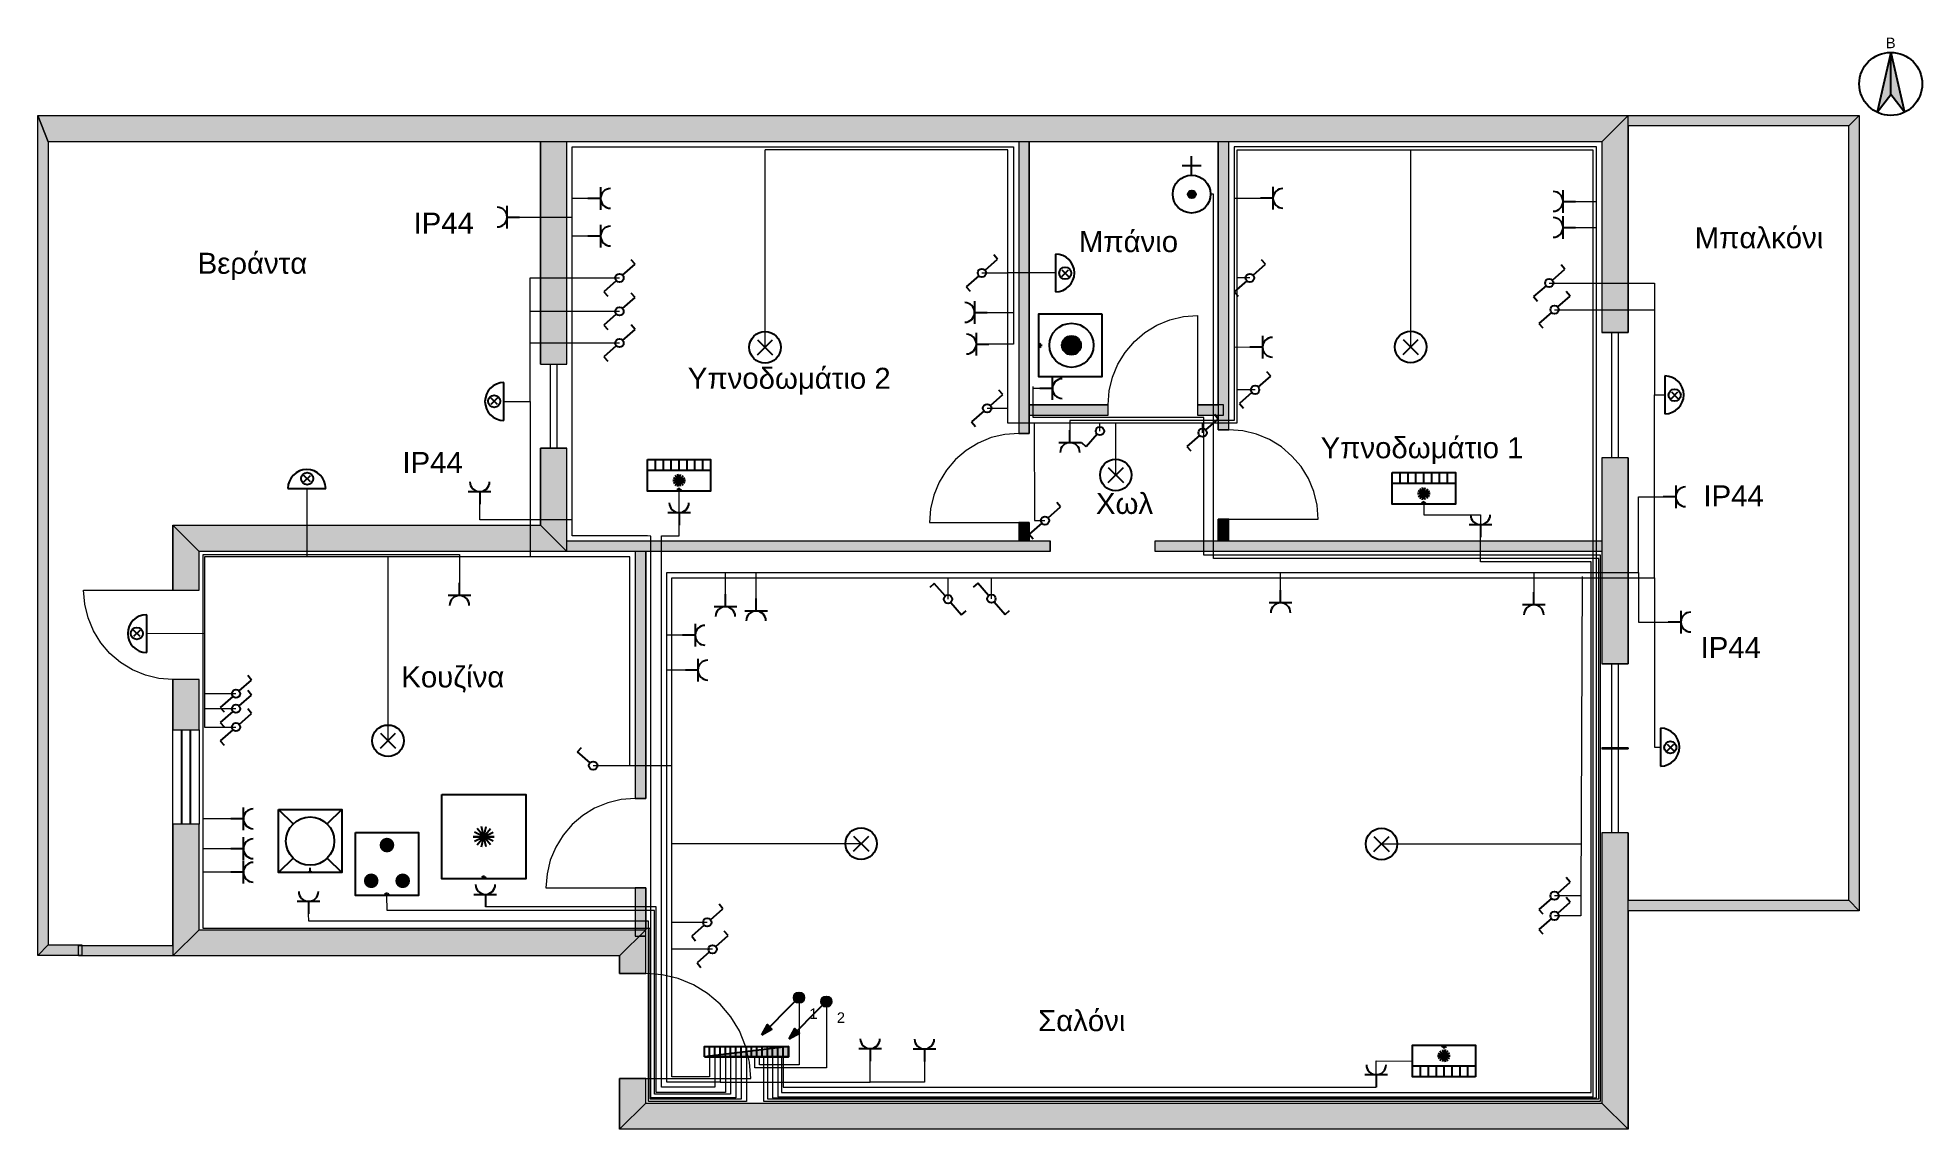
# Model space of a CAD drawing. Extents: x 6.2 to 24.1, y 4.3 to 14.7.
import ezdxf
from ezdxf.enums import TextEntityAlignment as Align

# ---------------------------------------------------------------- set-up
doc = ezdxf.new("R2010")
doc.units = 0
for name, color, linetype in [('__TS__CableLine', 7, 'Continuous'), ('__TS__Door', 7, 'Continuous'), ('__TS__eSymbol', 7, 'Continuous'), ('__TS__Room', 7, 'Continuous'), ('__TS__Text', 7, 'Continuous'), ('__TS__Wall', 7, 'Continuous'), ('__TS__Window', 7, 'Continuous')]:
    doc.layers.add(name, color=color, linetype=linetype)
doc.styles.get("Standard").update_dxf_attribs({"font": 'arial.ttf', "height": 1})

msp = doc.modelspace()

# ---------------------------------------------------------------- hatches: boundary and pattern name
at = {"true_color": 0xa9a9a9, "transparency": 33554687}
msp.add_hatch(color=253, dxfattribs=at).paths.add_polyline_path([(23.826, 14.536), (23.696, 13.966), (23.826, 14.136)])
at = {"transparency": 33554687}
msp.add_hatch(color=7, dxfattribs=at).paths.add_polyline_path([(23.826, 14.536), (23.957, 13.966), (23.826, 14.136)])
at = {"layer": '__TS__eSymbol', "true_color": 0x7f00ff, "transparency": 33554687}
h = msp.add_hatch(color=190, dxfattribs=at)
edge = h.paths.add_edge_path()
edge.add_arc((17.174, 13.185), 0.0376, 360, 540)
edge.add_arc((17.174, 13.185), 0.0376, 180, 360)
at = {"layer": '__TS__eSymbol', "linetype": 'Continuous', "true_color": 0xf8e38c, "transparency": 33554687}
h = msp.add_hatch(color=41, dxfattribs=at)
edge = h.paths.add_edge_path()
edge.add_arc((16.028, 11.748), 0.09, 270, 450)
edge.add_arc((16.028, 11.748), 0.09, 90, 270)
h = msp.add_hatch(color=41, dxfattribs=at)
edge = h.paths.add_edge_path()
edge.add_arc((9.513, 6.991), 0.07, 360, 540)
edge.add_arc((9.513, 6.991), 0.07, 180, 360)
h = msp.add_hatch(color=41, dxfattribs=at)
edge = h.paths.add_edge_path()
edge.add_arc((9.363, 6.651), 0.07, 360, 540)
edge.add_arc((9.363, 6.651), 0.07, 180, 360)
h = msp.add_hatch(color=41, dxfattribs=at)
edge = h.paths.add_edge_path()
edge.add_arc((9.663, 6.651), 0.07, 360, 540)
edge.add_arc((9.663, 6.651), 0.07, 180, 360)
at = {"layer": '__TS__eSymbol', "linetype": 'Continuous', "transparency": 33554687}
h = msp.add_hatch(color=7, dxfattribs=at)
edge = h.paths.add_edge_path()
edge.add_arc((13.435, 5.539), 0.0397, 0, 180)
edge.add_arc((13.435, 5.539), 0.0397, 180, 360)
h = msp.add_hatch(color=7, dxfattribs=at)
edge = h.paths.add_edge_path()
edge.add_arc((13.695, 5.501), 0.0397, 0, 180)
edge.add_arc((13.695, 5.501), 0.0397, 180, 360)
for points in [[(13.081, 5.186), (13.177, 5.238), (13.134, 5.282)], [(13.341, 5.148), (13.438, 5.2), (13.395, 5.245)]]:
    msp.add_hatch(color=7, dxfattribs=at).paths.add_polyline_path(points)
at = {"layer": '__TS__eSymbol', "transparency": 33554687}
msp.add_hatch(color=7, dxfattribs=at).paths.add_polyline_path([(12.534, 4.975), (13.334, 4.975), (13.334, 5.075)])
at = {"layer": '__TS__Wall', "lineweight": 0, "true_color": 0xd3d3d3, "transparency": 33554687}
for points in [[(21.326, 13.936), (21.076, 13.686), (6.289, 13.686), (6.189, 13.936)], [(6.189, 13.936), (6.289, 13.686), (6.289, 6.041), (6.189, 5.941)], [(21.326, 13.936), (21.076, 13.686), (21.076, 11.87), (21.326, 11.87)], [(23.526, 13.936), (23.426, 13.836), (21.326, 13.836), (21.326, 13.936)], [(23.526, 6.366), (23.426, 6.466), (23.426, 13.836), (23.526, 13.936)], [(10.976, 11.569), (11.226, 11.569), (11.226, 13.686), (10.976, 13.686)], [(15.626, 13.686), (15.526, 13.686), (15.526, 10.91), (15.626, 10.91)], [(17.426, 10.943), (17.526, 10.943), (17.526, 13.686), (17.426, 13.686)], [(15.626, 11.182), (15.626, 11.082), (16.378, 11.082), (16.378, 11.182)], [(17.228, 11.182), (17.228, 11.082), (17.476, 11.082), (17.476, 11.182)], [(10.976, 10.036), (11.226, 9.786), (11.226, 10.769), (10.976, 10.769)], [(21.326, 10.677), (21.076, 10.677), (21.076, 8.717), (21.326, 8.717)], [(15.626, 10.06), (15.526, 10.06), (15.526, 9.886), (15.626, 9.886)], [(17.426, 9.886), (17.526, 9.886), (17.526, 10.093), (17.426, 10.093)], [(10.976, 10.036), (11.226, 9.786), (7.726, 9.786), (7.476, 10.036)], [(7.476, 9.416), (7.726, 9.416), (7.726, 9.786), (7.476, 10.036)], [(11.226, 9.786), (11.226, 9.886), (15.826, 9.886), (15.826, 9.786)], [(16.826, 9.786), (16.826, 9.886), (21.076, 9.886), (21.076, 9.786)], [(11.976, 9.786), (11.876, 9.786), (11.876, 7.435), (11.976, 7.435)], [(7.476, 8.089), (7.726, 8.089), (7.726, 8.566), (7.476, 8.566)], [(21.326, 7.917), (21.076, 7.917), (21.076, 7.907), (21.326, 7.907)], [(7.476, 5.936), (7.726, 6.186), (7.726, 7.189), (7.476, 7.189)], [(21.326, 7.107), (21.076, 7.107), (21.076, 4.536), (21.326, 4.286)], [(11.976, 6.585), (11.876, 6.585), (11.876, 6.124), (11.976, 6.124)], [(21.326, 6.366), (21.326, 6.466), (23.426, 6.466), (23.526, 6.366)], [(7.476, 5.936), (7.726, 6.186), (11.976, 6.186), (11.726, 5.936)], [(11.726, 5.769), (11.976, 5.769), (11.976, 6.186), (11.726, 5.936)], [(6.189, 5.941), (6.289, 6.041), (6.609, 6.041), (6.609, 5.941)], [(7.476, 6.036), (7.476, 5.936), (6.576, 5.936), (6.576, 6.036)], [(11.726, 4.286), (11.976, 4.536), (11.976, 4.769), (11.726, 4.769)], [(11.726, 4.286), (11.976, 4.536), (21.076, 4.536), (21.326, 4.286)]]:
    msp.add_hatch(color=254, dxfattribs=at).paths.add_polyline_path(points)

# ---------------------------------------------------------------- linework, layer by layer
at = {"color": 253, "true_color": 0xa9a9a9, "transparency": 33554687}
msp.add_lwpolyline([(23.826, 14.536), (23.696, 13.966), (23.826, 14.136)], close=True, dxfattribs=at)
at = {"color": 7, "transparency": 33554687}
msp.add_lwpolyline([(23.826, 14.536), (23.957, 13.966), (23.826, 14.136)], close=True, dxfattribs=at)
msp.add_circle((23.826, 14.236), 0.3, dxfattribs=at)
at = {"layer": '__TS__CableLine', "color": 100, "linetype": 'Continuous', "lineweight": 0, "true_color": 0x00ff48, "transparency": 33554687}
for points in [[(12.834, 4.975), (12.834, 4.586), (12.026, 4.586), (12.026, 9.736), (12.026, 9.932), (11.994, 9.936), (11.276, 9.936), (11.276, 13.636), (15.476, 13.636), (15.476, 11.759), (15.242, 11.759)], [(11.426, 13.146), (11.276, 13.146)], [(10.776, 12.968), (11.276, 12.968)], [(11.426, 12.787), (11.276, 12.787)], [(15.226, 12.061), (15.476, 12.061)], [(11.276, 10.086), (10.396, 10.086), (10.396, 10.236)]]:
    msp.add_lwpolyline(points, dxfattribs=at)
at = {"layer": '__TS__CableLine', "color": 150, "linetype": 'Continuous', "lineweight": 0, "true_color": 0x008cff, "transparency": 33554687}
for points in [[(13.184, 4.975), (13.184, 4.586), (21.026, 4.586), (21.026, 9.936), (21.026, 13.636), (17.576, 13.636), (17.576, 13.147), (17.826, 13.147)], [(20.826, 13.118), (21.026, 13.118)], [(20.826, 12.87), (21.026, 12.87)]]:
    msp.add_lwpolyline(points, dxfattribs=at)
at = {"layer": '__TS__CableLine', "color": 7, "linetype": 'Continuous', "lineweight": 0, "transparency": 33554687}
for points in [[(13.112, 11.73), (13.112, 13.609)], [(13.234, 4.975), (13.234, 4.595), (20.994, 4.595), (20.994, 13.604), (17.603, 13.604), (17.603, 11.006), (15.729, 11.006), (15.424, 11.006), (15.424, 13.608), (13.112, 13.608)], [(19.258, 11.732), (19.258, 13.604)], [(15.176, 12.437), (15.424, 12.437)], [(15.876, 12.437), (15.424, 12.437)], [(17.726, 12.389), (17.603, 12.389)], [(17.776, 11.324), (17.603, 11.324)], [(15.226, 11.149), (15.424, 11.149)], [(15.673, 11.006), (15.676, 10.08), (15.776, 10.08)], [(16.299, 10.932), (16.299, 11.006)], [(16.45, 10.514), (16.45, 11.006)], [(17.276, 10.916), (17.276, 11.006)], [(12.934, 4.975), (12.934, 4.551), (12.002, 4.551), (12.002, 6.266), (8.77, 6.266), (8.767, 6.336)], [(13.695, 5.501), (13.695, 4.872), (13.014, 4.872), (13.014, 4.985)], [(13.435, 5.539), (13.435, 4.9), (13.058, 4.9), (13.058, 4.986)]]:
    msp.add_lwpolyline(points, dxfattribs=at)
at = {"layer": '__TS__CableLine', "color": 190, "linetype": 'Continuous', "lineweight": 0, "true_color": 0x7f00ff, "transparency": 33554687}
msp.add_lwpolyline([(13.134, 4.975), (13.134, 4.575), (21.046, 4.575), (21.046, 9.719), (17.381, 9.719), (17.381, 13.187), (17.351, 13.185)], dxfattribs=at)
at = {"layer": '__TS__CableLine', "color": 150, "linetype": 'Continuous', "lineweight": 0, "true_color": 0x0099ff, "transparency": 33554687}
for points in [[(17.576, 13.147), (17.576, 11.732), (17.726, 11.73)], [(17.576, 11.73), (17.576, 11.033), (17.376, 11.032), (16.014, 11.032), (16.014, 10.941)]]:
    msp.add_lwpolyline(points, dxfattribs=at)
at = {"layer": '__TS__CableLine', "color": 42, "linetype": 'Continuous', "lineweight": 0, "true_color": 0xb59814, "transparency": 33554687}
for points in [[(10.876, 11.213), (10.876, 12.391), (11.726, 12.389)], [(20.576, 12.341), (21.576, 12.341), (21.576, 12.087)], [(11.726, 12.071), (10.876, 12.071)], [(20.626, 12.087), (21.576, 12.087), (21.576, 11.276)], [(11.726, 11.769), (10.876, 11.769)], [(10.626, 11.213), (10.876, 11.213), (10.876, 9.736)], [(12.584, 4.975), (12.584, 4.786), (12.226, 4.786), (12.226, 9.536), (20.826, 9.536), (20.826, 9.536), (20.826, 9.536), (21.576, 9.536), (21.576, 11.276), (21.676, 11.276)], [(8.75, 10.386), (8.75, 9.736)], [(11.826, 7.748), (11.826, 9.736), (7.776, 9.736), (7.776, 9.002), (7.226, 9.004)], [(9.524, 7.984), (9.524, 9.736)], [(14.853, 9.332), (14.853, 9.536)], [(15.266, 9.336), (15.266, 9.536)], [(20.888, 9.547), (20.876, 6.509), (20.626, 6.509)], [(21.576, 9.536), (21.576, 7.923), (21.635, 7.923)], [(7.776, 9.002), (7.776, 8.114), (8.076, 8.114)], [(8.076, 8.432), (7.776, 8.432)], [(8.076, 8.289), (7.776, 8.289)], [(11.476, 7.748), (12.226, 7.748)], [(14.026, 7.004), (12.226, 7.004)], [(18.979, 7.002), (20.878, 7.002)], [(20.876, 6.509), (20.876, 6.318), (20.626, 6.318)], [(12.562, 6.255), (12.226, 6.255)], [(12.612, 6), (12.226, 6)]]:
    msp.add_lwpolyline(points, dxfattribs=at)
at = {"layer": '__TS__CableLine', "color": 41, "linetype": 'Continuous', "lineweight": 0, "true_color": 0xf8e38c, "transparency": 33554687}
for points in [[(13.098, 4.974), (13.098, 4.555), (21.062, 4.555), (21.062, 9.749), (17.287, 9.749), (17.287, 11.062), (15.663, 11.062), (15.663, 11.356)], [(15.726, 11.336), (15.663, 11.336)], [(12.784, 4.975), (12.784, 4.62), (12.061, 4.62), (12.061, 6.37), (9.514, 6.37), (9.513, 6.511)]]:
    msp.add_lwpolyline(points, dxfattribs=at)
at = {"layer": '__TS__CableLine', "color": 1, "linetype": 'Continuous', "lineweight": 0, "true_color": 0xff0000, "transparency": 33554687}
for points in [[(12.294, 10.136), (12.294, 10.361)], [(19.382, 10.236), (19.382, 10.136), (19.92, 10.136), (19.92, 10.036)], [(12.634, 4.975), (12.634, 4.686), (12.126, 4.686), (12.126, 9.636), (12.126, 9.936), (12.294, 9.936), (12.294, 10.036)], [(13.267, 4.975), (13.267, 4.636), (20.976, 4.636), (20.976, 9.686), (19.922, 9.686), (19.92, 9.922)], [(13.284, 4.975), (13.284, 4.686), (18.929, 4.686)], [(18.929, 4.786), (18.929, 4.898), (18.929, 4.939), (19.273, 4.936)]]:
    msp.add_lwpolyline(points, dxfattribs=at)
at = {"layer": '__TS__CableLine', "color": 21, "linetype": 'Continuous', "lineweight": 0, "true_color": 0xf29f6f, "transparency": 33554687}
for points in [[(21.426, 9.586), (21.426, 10.306), (21.659, 10.306)], [(12.684, 4.975), (12.684, 4.736), (12.176, 4.736), (12.176, 9.586), (20.429, 9.586), (20.429, 9.398)], [(12.734, 9.379), (12.734, 9.586)], [(13.026, 9.339), (13.026, 9.586)], [(18.019, 9.416), (18.019, 9.586)], [(20.429, 9.586), (21.426, 9.586), (21.426, 9.114), (21.709, 9.114)], [(12.326, 8.988), (12.176, 8.988)], [(12.353, 8.656), (12.176, 8.656)], [(14.628, 4.932), (14.628, 4.736), (14.112, 4.736), (14.112, 4.935)], [(12.684, 4.736), (14.112, 4.736)]]:
    msp.add_lwpolyline(points, dxfattribs=at)
at = {"layer": '__TS__CableLine', "color": 190, "linetype": 'Continuous', "lineweight": 0, "true_color": 0x7700ff, "transparency": 33554687}
for points in [[(12.884, 4.975), (12.884, 4.574), (12.019, 4.574), (12.019, 6.198), (7.765, 6.198), (7.765, 9.756), (10.203, 9.756), (10.203, 9.485)], [(8.026, 7.241), (7.767, 7.241)], [(8.026, 6.956), (7.762, 6.956)], [(8.026, 6.732), (7.762, 6.732)]]:
    msp.add_lwpolyline(points, dxfattribs=at)
at = {"layer": '__TS__CableLine', "color": 185, "linetype": 'Continuous', "lineweight": 0, "true_color": 0x663398, "transparency": 33554687}
msp.add_lwpolyline([(12.734, 4.975), (12.734, 4.636), (12.076, 4.636), (12.076, 6.402), (11.826, 6.402), (10.45, 6.402), (10.45, 6.402)], dxfattribs=at)
at = {"layer": '__TS__Door', "color": 7, "lineweight": 0, "transparency": 33554687}
for p, q in [((21.326, 11.87), (21.076, 11.87)), ((10.976, 11.569), (11.226, 11.569)), ((10.976, 10.769), (11.226, 10.769)), ((21.326, 10.677), (21.076, 10.677)), ((21.326, 8.717), (21.076, 8.717)), ((21.326, 7.917), (21.076, 7.917)), ((21.326, 7.907), (21.076, 7.907)), ((21.326, 7.107), (21.076, 7.107))]:
    msp.add_line(p, q, dxfattribs=at)
for points in [[(16.378, 11.082), (16.378, 11.182), (16.378, 11.182), (16.388, 11.315), (16.419, 11.444), (16.47, 11.568), (16.54, 11.681), (16.627, 11.783), (16.728, 11.869), (16.842, 11.939), (16.965, 11.99), (17.095, 12.021), (17.228, 12.032), (17.228, 11.182), (17.228, 11.082)], [(21.231, 11.87), (21.231, 10.677), (21.171, 10.677), (21.171, 11.87)], [(11.071, 10.769), (11.071, 11.569), (11.131, 11.569), (11.131, 10.769)], [(17.426, 10.093), (17.526, 10.093), (18.376, 10.093), (18.366, 10.226), (18.335, 10.356), (18.284, 10.479), (18.214, 10.593), (18.127, 10.694), (18.026, 10.781), (17.912, 10.851), (17.789, 10.902), (17.659, 10.933), (17.526, 10.943), (17.526, 10.943), (17.426, 10.943)], [(15.626, 10.91), (15.526, 10.91), (15.526, 10.91), (15.393, 10.9), (15.264, 10.869), (15.14, 10.817), (15.027, 10.748), (14.925, 10.661), (14.839, 10.56), (14.769, 10.446), (14.718, 10.323), (14.687, 10.193), (14.676, 10.06), (15.526, 10.06), (15.626, 10.06)], [(7.726, 8.566), (7.476, 8.566), (7.476, 8.566), (7.343, 8.577), (7.214, 8.608), (7.09, 8.659), (6.977, 8.729), (6.875, 8.815), (6.789, 8.917), (6.719, 9.03), (6.668, 9.154), (6.637, 9.283), (6.626, 9.416), (7.476, 9.416), (7.726, 9.416)], [(21.231, 8.717), (21.231, 7.917), (21.171, 7.917), (21.171, 8.717)], [(21.231, 7.907), (21.231, 7.107), (21.171, 7.107), (21.171, 7.907)], [(11.976, 7.435), (11.876, 7.435), (11.876, 7.435), (11.743, 7.424), (11.614, 7.393), (11.49, 7.342), (11.377, 7.272), (11.275, 7.186), (11.189, 7.084), (11.119, 6.971), (11.068, 6.847), (11.037, 6.718), (11.026, 6.585), (11.876, 6.585), (11.976, 6.585)], [(11.726, 4.769), (11.976, 4.769), (12.976, 4.769), (12.964, 4.926), (12.927, 5.078), (12.867, 5.223), (12.785, 5.357), (12.683, 5.476), (12.564, 5.578), (12.43, 5.66), (12.285, 5.72), (12.133, 5.757), (11.976, 5.769), (11.976, 5.769), (11.726, 5.769)]]:
    msp.add_lwpolyline(points, dxfattribs=at)
at = {"layer": '__TS__eSymbol', "color": 190, "linetype": 'Continuous', "true_color": 0x7f00ff}
for p, q in [((17.262, 13.457, 3), (17.082, 13.457, 3)), ((17.172, 13.367, 3), (17.172, 13.547, 3))]:
    msp.add_line(p, q, dxfattribs=at)
at = {"layer": '__TS__eSymbol', "color": 100, "true_color": 0x00ff48}
for p, q in [((11.546, 13.146, 3), (11.426, 13.146, 3)), ((10.657, 12.968, 3), (10.776, 12.968, 3)), ((11.546, 12.787, 3), (11.426, 12.787, 3)), ((15.107, 12.061, 3), (15.226, 12.061, 3)), ((15.123, 11.759, 3), (15.242, 11.759, 3)), ((10.396, 10.356, 3), (10.396, 10.236, 3))]:
    msp.add_line(p, q, dxfattribs=at)
at = {"layer": '__TS__eSymbol', "color": 100, "linetype": 'Continuous', "true_color": 0x00ff48}
for p, q in [((11.546, 13.254, 3), (11.546, 13.038, 3)), ((10.657, 12.859, 3), (10.657, 13.075, 3)), ((11.546, 12.896, 3), (11.546, 12.68, 3)), ((15.107, 11.952, 3), (15.107, 12.168, 3)), ((15.123, 11.65, 3), (15.123, 11.866, 3)), ((10.287, 10.356, 3), (10.503, 10.356, 3))]:
    msp.add_line(p, q, dxfattribs=at)
at = {"layer": '__TS__eSymbol', "color": 150, "true_color": 0x0099ff}
for p, q in [((17.946, 13.147, 3), (17.826, 13.147, 3)), ((17.846, 11.73, 3), (17.726, 11.73, 3)), ((16.014, 10.821, 3), (16.014, 10.941, 3))]:
    msp.add_line(p, q, dxfattribs=at)
at = {"layer": '__TS__eSymbol', "color": 150, "linetype": 'Continuous', "true_color": 0x0099ff}
for p, q in [((17.946, 13.255, 3), (17.946, 13.039, 3)), ((17.846, 11.838, 3), (17.846, 11.622, 3)), ((16.123, 10.821, 3), (15.907, 10.821, 3))]:
    msp.add_line(p, q, dxfattribs=at)
at = {"layer": '__TS__eSymbol', "color": 150, "linetype": 'Continuous', "true_color": 0x008cff}
for p, q in [((20.707, 13.01, 3), (20.707, 13.226, 3)), ((20.707, 12.761, 3), (20.707, 12.977, 3))]:
    msp.add_line(p, q, dxfattribs=at)
at = {"layer": '__TS__eSymbol', "color": 150, "true_color": 0x008cff}
for p, q in [((20.707, 13.118, 3), (20.826, 13.118, 3)), ((20.707, 12.87, 3), (20.826, 12.87, 3))]:
    msp.add_line(p, q, dxfattribs=at)
at = {"layer": '__TS__eSymbol', "color": 42, "true_color": 0xb59814}
for p, q in [((11.875, 12.519, 3), (11.838, 12.562, 3)), ((11.756, 12.415, 3), (11.875, 12.519, 3)), ((20.606, 12.368, 3), (20.725, 12.472, 3)), ((20.725, 12.472, 3), (20.688, 12.514, 3)), ((11.696, 12.363, 3), (11.577, 12.258, 3)), ((11.577, 12.258, 3), (11.615, 12.216, 3)), ((11.756, 12.097, 3), (11.875, 12.202, 3)), ((11.875, 12.202, 3), (11.838, 12.244, 3)), ((20.546, 12.315, 3), (20.427, 12.211, 3)), ((20.427, 12.211, 3), (20.465, 12.168, 3)), ((20.656, 12.113, 3), (20.775, 12.217, 3)), ((20.775, 12.217, 3), (20.738, 12.26, 3)), ((11.696, 12.045, 3), (11.577, 11.941, 3)), ((20.596, 12.061, 3), (20.477, 11.956, 3)), ((11.577, 11.941, 3), (11.615, 11.898, 3)), ((11.756, 11.795, 3), (11.875, 11.9, 3)), ((11.875, 11.9, 3), (11.838, 11.942, 3)), ((20.477, 11.956, 3), (20.515, 11.914, 3)), ((11.696, 11.743, 3), (11.577, 11.639, 3)), ((11.577, 11.639, 3), (11.615, 11.596, 3)), ((14.722, 9.48, 3), (14.68, 9.443, 3)), ((14.826, 9.362, 3), (14.722, 9.48, 3)), ((15.136, 9.485, 3), (15.093, 9.447, 3)), ((15.24, 9.366, 3), (15.136, 9.485, 3)), ((14.879, 9.301, 3), (14.983, 9.183, 3)), ((14.983, 9.183, 3), (15.026, 9.22, 3)), ((15.292, 9.306, 3), (15.396, 9.187, 3)), ((15.396, 9.187, 3), (15.439, 9.224, 3)), ((8.106, 8.458, 3), (8.225, 8.562, 3)), ((8.225, 8.562, 3), (8.188, 8.605, 3)), ((8.225, 8.419, 3), (8.188, 8.462, 3)), ((8.046, 8.405, 3), (7.927, 8.301, 3)), ((7.927, 8.301, 3), (7.965, 8.259, 3)), ((8.046, 8.262, 3), (7.927, 8.158, 3)), ((8.106, 8.315, 3), (8.225, 8.419, 3)), ((8.225, 8.244, 3), (8.188, 8.287, 3)), ((7.927, 8.158, 3), (7.965, 8.116, 3)), ((8.046, 8.088, 3), (7.927, 7.983, 3)), ((8.106, 8.14, 3), (8.225, 8.244, 3)), ((7.927, 7.983, 3), (7.965, 7.941, 3)), ((11.327, 7.879, 3), (11.365, 7.921, 3)), ((11.446, 7.775, 3), (11.327, 7.879, 3)), ((20.656, 6.535, 3), (20.775, 6.639, 3)), ((20.775, 6.639, 3), (20.738, 6.682, 3)), ((20.596, 6.482, 3), (20.477, 6.378, 3)), ((20.775, 6.449, 3), (20.738, 6.491, 3)), ((12.593, 6.281, 3), (12.711, 6.385, 3)), ((12.711, 6.385, 3), (12.674, 6.428, 3)), ((20.477, 6.378, 3), (20.515, 6.336, 3)), ((20.596, 6.292, 3), (20.477, 6.188, 3)), ((20.656, 6.344, 3), (20.775, 6.449, 3)), ((12.532, 6.228, 3), (12.414, 6.124, 3)), ((12.414, 6.124, 3), (12.451, 6.081, 3)), ((12.643, 6.027, 3), (12.761, 6.131, 3)), ((12.761, 6.131, 3), (12.724, 6.173, 3)), ((20.477, 6.188, 3), (20.515, 6.145, 3)), ((12.582, 5.974, 3), (12.464, 5.87, 3)), ((12.464, 5.87, 3), (12.501, 5.827, 3))]:
    msp.add_line(p, q, dxfattribs=at)
at = {"layer": '__TS__eSymbol', "color": 7}
for p, q in [((15.206, 12.463, 3), (15.325, 12.567, 3)), ((15.325, 12.567, 3), (15.288, 12.61, 3)), ((17.875, 12.519, 3), (17.838, 12.562, 3)), ((15.146, 12.41, 3), (15.027, 12.306, 3)), ((17.756, 12.415, 3), (17.875, 12.519, 3)), ((15.027, 12.306, 3), (15.065, 12.264, 3)), ((17.696, 12.363, 3), (17.577, 12.258, 3)), ((17.577, 12.258, 3), (17.615, 12.216, 3)), ((17.925, 11.455, 3), (17.888, 11.497, 3)), ((15.375, 11.28, 3), (15.338, 11.322, 3)), ((17.806, 11.35, 3), (17.925, 11.455, 3)), ((15.196, 11.123, 3), (15.077, 11.019, 3)), ((15.256, 11.176, 3), (15.375, 11.28, 3)), ((17.746, 11.298, 3), (17.627, 11.194, 3)), ((17.627, 11.194, 3), (17.665, 11.151, 3)), ((15.077, 11.019, 3), (15.115, 10.976, 3)), ((17.306, 10.942, 3), (17.425, 11.046, 3)), ((17.425, 11.046, 3), (17.388, 11.089, 3)), ((16.169, 10.783, 3), (16.126, 10.82, 3)), ((16.273, 10.902, 3), (16.169, 10.783, 3)), ((17.246, 10.89, 3), (17.127, 10.785, 3)), ((17.127, 10.785, 3), (17.165, 10.743, 3)), ((15.925, 10.21, 3), (15.888, 10.253, 3)), ((15.746, 10.054, 3), (15.627, 9.949, 3)), ((15.806, 10.106, 3), (15.925, 10.21, 3)), ((15.627, 9.949, 3), (15.665, 9.907, 3)), ((8.767, 6.456, 3), (8.767, 6.336, 3)), ((12.584, 4.975, 3), (12.584, 5.075, 3)), ((12.634, 4.975, 3), (12.634, 5.075, 3)), ((12.684, 4.975, 3), (12.684, 5.075, 3)), ((12.734, 4.975, 3), (12.734, 5.075, 3)), ((12.784, 4.975, 3), (12.784, 5.075, 3)), ((12.834, 4.975, 3), (12.834, 5.075, 3)), ((12.884, 4.975, 3), (12.884, 5.075, 3)), ((12.934, 4.975, 3), (12.934, 5.075, 3)), ((12.984, 4.975, 3), (12.984, 5.075, 3)), ((13.034, 4.975, 3), (13.034, 5.075, 3)), ((13.084, 4.975, 3), (13.084, 5.075, 3)), ((13.134, 4.975, 3), (13.134, 5.075, 3)), ((13.184, 4.975, 3), (13.184, 5.075, 3)), ((13.234, 4.975, 3), (13.234, 5.075, 3)), ((13.284, 4.975, 3), (13.284, 5.075, 3))]:
    msp.add_line(p, q, dxfattribs=at)
at = {"layer": '__TS__eSymbol', "color": 7, "lineweight": -3}
for p, q in [((15.876, 12.617, 3), (15.876, 12.257, 3)), ((15.938, 12.403, 3), (16.001, 12.466, 3)), ((15.938, 12.466, 3), (16.001, 12.403, 3)), ((13.04, 11.801, 3), (13.184, 11.657, 3)), ((13.04, 11.657, 3), (13.184, 11.801, 3)), ((19.186, 11.804, 3), (19.329, 11.66, 3)), ((19.186, 11.66, 3), (19.329, 11.804, 3)), ((16.378, 10.586, 3), (16.522, 10.442, 3)), ((16.378, 10.442, 3), (16.522, 10.586, 3))]:
    msp.add_line(p, q, dxfattribs=at)
at = {"layer": '__TS__eSymbol', "color": 41, "linetype": 'Continuous', "true_color": 0xf8e38c}
for p, q in [((15.718, 11.748, 3), (15.738, 11.768, 3)), ((15.718, 11.748, 3), (15.738, 11.728, 3)), ((15.718, 11.748, 3), (15.748, 11.748, 3)), ((15.846, 11.444, 3), (15.846, 11.228, 3)), ((9.513, 6.511, 3), (9.493, 6.531, 3)), ((9.513, 6.511, 3), (9.513, 6.541, 3)), ((9.513, 6.511, 3), (9.533, 6.531, 3))]:
    msp.add_line(p, q, dxfattribs=at)
at = {"layer": '__TS__eSymbol', "color": 42, "lineweight": -3, "true_color": 0xb59814}
for p, q in [((10.626, 11.033, 3), (10.626, 11.393, 3)), ((21.676, 11.456, 3), (21.676, 11.096, 3)), ((21.738, 11.306, 3), (21.801, 11.243, 3)), ((21.738, 11.243, 3), (21.801, 11.306, 3)), ((10.565, 11.247, 3), (10.502, 11.184, 3)), ((10.565, 11.184, 3), (10.502, 11.247, 3)), ((8.784, 10.447, 3), (8.721, 10.51, 3)), ((8.721, 10.447, 3), (8.784, 10.51, 3)), ((8.57, 10.386, 3), (8.93, 10.386, 3)), ((7.226, 8.824, 3), (7.226, 9.184, 3)), ((7.165, 9.038, 3), (7.102, 8.975, 3)), ((7.165, 8.975, 3), (7.102, 9.038, 3)), ((21.635, 8.103, 3), (21.635, 7.743, 3)), ((9.452, 7.912, 3), (9.595, 8.056, 3)), ((9.452, 8.056, 3), (9.595, 7.912, 3)), ((21.697, 7.889, 3), (21.76, 7.952, 3)), ((21.697, 7.952, 3), (21.76, 7.889, 3)), ((13.954, 6.932, 3), (14.098, 7.076, 3)), ((13.954, 7.076, 3), (14.098, 6.932, 3)), ((18.907, 7.073, 3), (19.051, 6.93, 3)), ((18.907, 6.93, 3), (19.051, 7.073, 3))]:
    msp.add_line(p, q, dxfattribs=at)
at = {"layer": '__TS__eSymbol', "color": 41, "true_color": 0xf8e38c}
msp.add_line((15.846, 11.336, 3), (15.726, 11.336, 3), dxfattribs=at)
at = {"layer": '__TS__eSymbol', "color": 1, "linetype": 'Continuous', "true_color": 0xff0000}
for p, q in [((12.069, 10.561, 3), (12.069, 10.661, 3)), ((12.144, 10.561, 3), (12.144, 10.661, 3)), ((12.219, 10.561, 3), (12.219, 10.661, 3)), ((12.294, 10.561, 3), (12.294, 10.661, 3)), ((12.369, 10.561, 3), (12.369, 10.661, 3)), ((12.444, 10.561, 3), (12.444, 10.661, 3)), ((12.519, 10.561, 3), (12.519, 10.661, 3)), ((11.994, 10.561, 3), (12.594, 10.561, 3)), ((12.354, 10.461, 3), (12.234, 10.461, 3)), ((12.234, 10.461, 3), (12.354, 10.461, 3)), ((12.24, 10.435, 3), (12.348, 10.487, 3)), ((12.348, 10.435, 3), (12.24, 10.487, 3)), ((12.332, 10.414, 3), (12.257, 10.508, 3)), ((12.257, 10.414, 3), (12.332, 10.508, 3)), ((12.308, 10.403, 3), (12.281, 10.52, 3)), ((12.281, 10.403, 3), (12.308, 10.52, 3)), ((19.082, 10.436, 3), (19.682, 10.436, 3)), ((19.157, 10.436, 3), (19.157, 10.536, 3)), ((19.232, 10.436, 3), (19.232, 10.536, 3)), ((19.307, 10.436, 3), (19.307, 10.536, 3)), ((19.382, 10.436, 3), (19.382, 10.536, 3)), ((19.457, 10.436, 3), (19.457, 10.536, 3)), ((19.532, 10.436, 3), (19.532, 10.536, 3)), ((19.607, 10.436, 3), (19.607, 10.536, 3)), ((12.294, 10.361, 3), (12.274, 10.381, 3)), ((12.294, 10.361, 3), (12.294, 10.391, 3)), ((12.294, 10.361, 3), (12.314, 10.381, 3)), ((19.322, 10.336, 3), (19.442, 10.336, 3)), ((19.442, 10.336, 3), (19.322, 10.336, 3)), ((19.436, 10.31, 3), (19.328, 10.363, 3)), ((19.328, 10.31, 3), (19.436, 10.363, 3)), ((19.419, 10.29, 3), (19.345, 10.383, 3)), ((19.345, 10.29, 3), (19.419, 10.383, 3)), ((19.382, 10.236, 3), (19.362, 10.256, 3)), ((19.395, 10.278, 3), (19.369, 10.395, 3)), ((19.369, 10.278, 3), (19.395, 10.395, 3)), ((19.382, 10.236, 3), (19.382, 10.266, 3)), ((19.382, 10.236, 3), (19.402, 10.256, 3)), ((12.186, 10.156, 3), (12.402, 10.156, 3)), ((19.812, 10.041, 3), (20.028, 10.041, 3)), ((19.535, 5.033, 3), (19.61, 4.939, 3)), ((19.61, 5.033, 3), (19.535, 4.939, 3)), ((19.573, 5.086, 3), (19.553, 5.066, 3)), ((19.559, 5.044, 3), (19.586, 4.927, 3)), ((19.586, 5.044, 3), (19.559, 4.927, 3)), ((19.573, 5.086, 3), (19.573, 5.056, 3)), ((19.573, 5.086, 3), (19.593, 5.066, 3)), ((19.873, 4.886, 3), (19.273, 4.886, 3)), ((19.348, 4.886, 3), (19.348, 4.786, 3)), ((19.423, 4.886, 3), (19.423, 4.786, 3)), ((19.498, 4.886, 3), (19.498, 4.786, 3)), ((19.513, 4.986, 3), (19.633, 4.986, 3)), ((19.633, 4.986, 3), (19.513, 4.986, 3)), ((19.519, 5.012, 3), (19.627, 4.96, 3)), ((19.627, 5.012, 3), (19.519, 4.96, 3)), ((19.573, 4.886, 3), (19.573, 4.786, 3)), ((19.648, 4.886, 3), (19.648, 4.786, 3)), ((19.723, 4.886, 3), (19.723, 4.786, 3)), ((19.798, 4.886, 3), (19.798, 4.786, 3)), ((18.821, 4.806, 3), (19.037, 4.806, 3))]:
    msp.add_line(p, q, dxfattribs=at)
at = {"layer": '__TS__eSymbol', "color": 21, "linetype": 'Continuous', "true_color": 0xf29f6f}
for p, q in [((21.779, 10.414, 3), (21.779, 10.198, 3)), ((12.843, 9.26, 3), (12.627, 9.26, 3)), ((13.134, 9.219, 3), (12.918, 9.219, 3)), ((18.127, 9.297, 3), (17.911, 9.297, 3)), ((20.538, 9.278, 3), (20.322, 9.278, 3)), ((21.828, 9.222, 3), (21.828, 9.006, 3)), ((12.446, 9.096, 3), (12.446, 8.88, 3)), ((12.473, 8.765, 3), (12.473, 8.549, 3)), ((14.003, 5.054, 3), (14.219, 5.054, 3)), ((14.52, 5.051, 3), (14.736, 5.051, 3))]:
    msp.add_line(p, q, dxfattribs=at)
at = {"layer": '__TS__eSymbol', "color": 21, "true_color": 0xf29f6f}
for p, q in [((21.779, 10.306, 3), (21.659, 10.306, 3)), ((12.734, 9.26, 3), (12.734, 9.379, 3)), ((13.026, 9.219, 3), (13.026, 9.339, 3)), ((18.019, 9.297, 3), (18.019, 9.416, 3)), ((20.429, 9.278, 3), (20.429, 9.398, 3)), ((12.446, 8.988, 3), (12.326, 8.988, 3)), ((21.828, 9.114, 3), (21.709, 9.114, 3)), ((12.473, 8.656, 3), (12.353, 8.656, 3)), ((14.112, 5.054, 3), (14.112, 4.935, 3)), ((14.628, 5.051, 3), (14.628, 4.932, 3))]:
    msp.add_line(p, q, dxfattribs=at)
at = {"layer": '__TS__eSymbol', "color": 1, "true_color": 0xff0000}
for p, q in [((12.294, 10.156, 3), (12.294, 10.036, 3)), ((19.92, 10.041, 3), (19.92, 9.922, 3)), ((18.929, 4.806, 3), (18.929, 4.686, 3))]:
    msp.add_line(p, q, dxfattribs=at)
at = {"layer": '__TS__eSymbol', "color": 190, "linetype": 'Continuous', "true_color": 0x7700ff}
for p, q in [((10.312, 9.366, 3), (10.096, 9.366, 3)), ((8.146, 7.35, 3), (8.146, 7.134, 3)), ((8.146, 7.065, 3), (8.146, 6.849, 3)), ((8.146, 6.841, 3), (8.146, 6.625, 3))]:
    msp.add_line(p, q, dxfattribs=at)
at = {"layer": '__TS__eSymbol', "color": 190, "true_color": 0x7700ff}
for p, q in [((10.203, 9.366, 3), (10.203, 9.486, 3)), ((8.146, 7.241, 3), (8.026, 7.241, 3)), ((8.146, 6.956, 3), (8.026, 6.956, 3)), ((8.146, 6.732, 3), (8.026, 6.732, 3))]:
    msp.add_line(p, q, dxfattribs=at)
at = {"layer": '__TS__eSymbol', "color": 7, "linetype": 'Continuous'}
for p, q in [((8.482, 7.329, 3), (8.619, 7.192, 3)), ((9.082, 7.329, 3), (8.945, 7.192, 3)), ((8.619, 6.866, 3), (8.482, 6.729, 3)), ((8.945, 6.866, 3), (9.082, 6.729, 3)), ((8.77, 6.747, 3), (8.782, 6.729, 3)), ((8.782, 6.729, 3), (8.782, 6.774, 3)), ((8.782, 6.729, 3), (8.794, 6.747, 3)), ((8.658, 6.456, 3), (8.874, 6.456, 3)), ((13.081, 5.185, 3), (13.399, 5.504, 3)), ((13.342, 5.148, 3), (13.66, 5.466, 3))]:
    msp.add_line(p, q, dxfattribs=at)
at = {"layer": '__TS__eSymbol', "color": 185, "linetype": 'Continuous', "true_color": 0x663398}
for p, q in [((10.535, 7.071, 3), (10.335, 7.071, 3)), ((10.335, 7.071, 3), (10.535, 7.071, 3)), ((10.525, 7.027, 3), (10.345, 7.114, 3)), ((10.345, 7.027, 3), (10.525, 7.114, 3)), ((10.497, 6.992, 3), (10.372, 7.149, 3)), ((10.372, 6.992, 3), (10.497, 7.149, 3)), ((10.413, 6.973, 3), (10.457, 7.168, 3)), ((10.457, 6.973, 3), (10.413, 7.168, 3)), ((10.435, 6.671, 3), (10.415, 6.691, 3)), ((10.435, 6.671, 3), (10.435, 6.701, 3)), ((10.435, 6.671, 3), (10.455, 6.691, 3)), ((10.341, 6.522, 3), (10.557, 6.522, 3))]:
    msp.add_line(p, q, dxfattribs=at)
at = {"layer": '__TS__eSymbol', "color": 185, "true_color": 0x663398}
msp.add_line((10.45, 6.522, 3), (10.45, 6.402, 3), dxfattribs=at)
at = {"layer": '__TS__eSymbol', "color": 41, "linetype": 'Continuous', "true_color": 0xf8e38c, "elevation": 3}
for points in [[(16.318, 12.048), (16.318, 11.448), (15.718, 11.448), (15.718, 12.048)], [(9.213, 7.111), (9.813, 7.111), (9.813, 6.511), (9.213, 6.511)]]:
    msp.add_lwpolyline(points, close=True, dxfattribs=at)
at = {"layer": '__TS__eSymbol', "color": 1, "linetype": 'Continuous', "true_color": 0xff0000, "elevation": 3}
for points in [[(11.994, 10.661), (12.594, 10.661), (12.594, 10.361), (11.994, 10.361)], [(19.082, 10.536), (19.682, 10.536), (19.682, 10.236), (19.082, 10.236)], [(19.873, 4.786), (19.273, 4.786), (19.273, 5.086), (19.873, 5.086)]]:
    msp.add_lwpolyline(points, close=True, dxfattribs=at)
at = {"layer": '__TS__eSymbol', "color": 185, "linetype": 'Continuous', "true_color": 0x663398, "elevation": 3}
msp.add_lwpolyline([(10.035, 7.471), (10.835, 7.471), (10.835, 6.671), (10.035, 6.671)], close=True, dxfattribs=at)
at = {"layer": '__TS__eSymbol', "color": 7, "linetype": 'Continuous', "elevation": 3}
for points in [[(8.482, 7.329), (9.082, 7.329), (9.082, 6.729), (8.482, 6.729)], [(13.081, 5.186), (13.177, 5.238), (13.134, 5.282)], [(13.341, 5.148), (13.438, 5.2), (13.395, 5.245)]]:
    msp.add_lwpolyline(points, close=True, dxfattribs=at)
for points in [[(13.474, 5.539, 1), (13.395, 5.539, 1)], [(13.735, 5.501, 1), (13.656, 5.501, 1)]]:
    msp.add_lwpolyline(points, format="xyb", close=True, dxfattribs=at)
for points in [[(13.081, 5.186), (13.134, 5.282), (13.177, 5.238), (13.081, 5.186)], [(13.341, 5.148), (13.395, 5.245), (13.438, 5.2), (13.341, 5.148)]]:
    msp.add_lwpolyline(points, dxfattribs=at)
at = {"layer": '__TS__eSymbol', "color": 7, "elevation": 3}
for points in [[(12.534, 4.975), (12.534, 5.075), (13.334, 5.075), (13.334, 4.975)], [(12.534, 4.975), (13.334, 4.975), (13.334, 5.075), (13.334, 5.075)]]:
    msp.add_lwpolyline(points, close=True, dxfattribs=at)
at = {"layer": '__TS__eSymbol', "color": 190, "linetype": 'Continuous', "true_color": 0x7f00ff}
for centre, radius in [((17.172, 13.187, 3), 0.18), ((17.174, 13.185, 3), 0.0376)]:
    msp.add_circle(centre, radius, dxfattribs=at)
at = {"layer": '__TS__eSymbol', "color": 42, "true_color": 0xb59814}
for centre in [(11.726, 12.389, 3), (20.576, 12.341, 3), (11.726, 12.071, 3), (20.626, 12.087, 3), (11.726, 11.769, 3), (14.853, 9.332, 3), (15.266, 9.336, 3), (8.076, 8.432, 3), (8.076, 8.289, 3), (8.076, 8.114, 3), (11.476, 7.748, 3), (20.626, 6.509, 3), (12.562, 6.255, 3), (20.626, 6.318, 3), (12.612, 6, 3)]:
    msp.add_circle(centre, 0.04, dxfattribs=at)
at = {"layer": '__TS__eSymbol', "color": 7}
for centre in [(15.176, 12.437, 3), (17.726, 12.389, 3), (17.776, 11.324, 3), (15.226, 11.149, 3), (16.299, 10.932, 3), (17.276, 10.916, 3), (15.776, 10.08, 3)]:
    msp.add_circle(centre, 0.04, dxfattribs=at)
at = {"layer": '__TS__eSymbol', "color": 7, "lineweight": -3}
for centre, radius in [((15.969, 12.434, 3), 0.0576), ((13.112, 11.729, 3), 0.15), ((19.257, 11.732, 3), 0.15), ((16.45, 10.514, 3), 0.15)]:
    msp.add_circle(centre, radius, dxfattribs=at)
at = {"layer": '__TS__eSymbol', "color": 41, "linetype": 'Continuous', "true_color": 0xf8e38c}
for radius in [0.21, 0.09]:
    msp.add_circle((16.028, 11.748, 3), radius, dxfattribs=at)
at = {"layer": '__TS__eSymbol', "color": 42, "lineweight": -3, "true_color": 0xb59814}
for centre, radius in [((21.769, 11.274, 3), 0.0576), ((10.533, 11.215, 3), 0.0576), ((8.753, 10.479, 3), 0.0576), ((7.133, 9.006, 3), 0.0576), ((9.523, 7.984, 3), 0.15), ((21.728, 7.921, 3), 0.0576), ((14.026, 7.004, 3), 0.15), ((18.979, 7.002, 3), 0.15)]:
    msp.add_circle(centre, radius, dxfattribs=at)
at = {"layer": '__TS__eSymbol', "color": 7, "linetype": 'Continuous'}
for centre, radius in [((8.782, 7.029, 3), 0.23), ((13.435, 5.539, 3), 0.0497), ((13.435, 5.539, 3), 0.0397), ((13.695, 5.501, 3), 0.0497), ((13.695, 5.501, 3), 0.0397)]:
    msp.add_circle(centre, radius, dxfattribs=at)
at = {"layer": '__TS__eSymbol', "color": 100, "true_color": 0x00ff48}
for centre, start, end in [((11.64, 13.146, 3), 90, 270), ((10.563, 12.968, 3), 270, 90), ((11.64, 12.787, 3), 90, 270), ((15.013, 12.061, 3), 270, 90), ((15.029, 11.759, 3), 270, 90), ((10.396, 10.449, 3), 180, 0)]:
    msp.add_arc(centre, 0.0937, start, end, dxfattribs=at)
at = {"layer": '__TS__eSymbol', "color": 150, "true_color": 0x0099ff}
for centre, start, end in [((18.04, 13.147, 3), 90, 270), ((17.94, 11.73, 3), 90, 270), ((16.014, 10.728, 3), 0, 180)]:
    msp.add_arc(centre, 0.0937, start, end, dxfattribs=at)
at = {"layer": '__TS__eSymbol', "color": 150, "true_color": 0x008cff}
for centre in [(20.613, 13.118, 3), (20.613, 12.87, 3)]:
    msp.add_arc(centre, 0.0937, 270, 90, dxfattribs=at)
at = {"layer": '__TS__eSymbol', "color": 7, "lineweight": -3}
msp.add_arc((15.876, 12.437, 3), 0.18, 270, 90, dxfattribs=at)
at = {"layer": '__TS__eSymbol', "color": 42, "lineweight": -3, "true_color": 0xb59814}
for centre, start, end in [((10.626, 11.213, 3), 90, 270), ((21.676, 11.276, 3), 270, 90), ((8.75, 10.386, 3), 0, 180), ((7.226, 9.004, 3), 90, 270), ((21.635, 7.923, 3), 270, 90)]:
    msp.add_arc(centre, 0.18, start, end, dxfattribs=at)
at = {"layer": '__TS__eSymbol', "color": 41, "true_color": 0xf8e38c}
msp.add_arc((15.94, 11.336, 3), 0.0937, 90, 270, dxfattribs=at)
at = {"layer": '__TS__eSymbol', "color": 1, "true_color": 0xff0000}
for centre in [(12.294, 10.249, 3), (19.92, 10.135, 3), (18.929, 4.899, 3)]:
    msp.add_arc(centre, 0.0937, 180, 0, dxfattribs=at)
at = {"layer": '__TS__eSymbol', "color": 21, "true_color": 0xf29f6f}
for centre, start, end in [((21.873, 10.306, 3), 90, 270), ((12.734, 9.166, 3), 0, 180), ((13.026, 9.125, 3), 0, 180), ((18.019, 9.203, 3), 0, 180), ((20.429, 9.184, 3), 0, 180), ((21.922, 9.114, 3), 90, 270), ((12.54, 8.988, 3), 90, 270), ((12.566, 8.656, 3), 90, 270), ((14.112, 5.148, 3), 180, 0), ((14.628, 5.145, 3), 180, 0)]:
    msp.add_arc(centre, 0.0937, start, end, dxfattribs=at)
at = {"layer": '__TS__eSymbol', "color": 190, "true_color": 0x7700ff}
for centre, start, end in [((10.203, 9.272, 3), 0, 180), ((8.24, 7.241, 3), 90, 270), ((8.24, 6.956, 3), 90, 270), ((8.24, 6.732, 3), 90, 270)]:
    msp.add_arc(centre, 0.0937, start, end, dxfattribs=at)
at = {"layer": '__TS__eSymbol', "color": 7}
msp.add_arc((8.767, 6.549, 3), 0.0937, 180, 0, dxfattribs=at)
at = {"layer": '__TS__eSymbol', "color": 185, "true_color": 0x663398}
msp.add_arc((10.45, 6.616, 3), 0.0937, 180, 0, dxfattribs=at)
at = {"layer": '__TS__Wall', "color": 7, "lineweight": 0, "transparency": 33554687}
for p, q in [((6.189, 13.936), (21.326, 13.936, 3)), ((6.189, 5.941), (6.189, 13.936)), ((21.326, 13.936, 3), (21.326, 13.936)), ((21.326, 13.936), (21.326, 13.936, 3)), ((21.326, 13.936), (21.326, 13.936, 3)), ((21.326, 13.936), (21.326, 13.936, 3)), ((21.326, 13.936, 3), (23.526, 13.936)), ((21.326, 13.836, 3), (21.326, 11.87)), ((23.426, 13.836), (21.326, 13.836)), ((21.326, 13.836, 3), (21.326, 13.836)), ((23.426, 6.466), (23.426, 13.836)), ((23.526, 13.936), (23.526, 6.366)), ((6.289, 13.686), (6.289, 6.041)), ((10.976, 13.686, 3), (6.289, 13.686)), ((10.976, 13.686), (10.976, 13.686, 3)), ((10.976, 11.569), (10.976, 13.686)), ((11.226, 13.686, 3), (11.226, 13.686)), ((15.526, 13.686, 3), (11.226, 13.686, 3)), ((11.226, 11.569), (11.226, 13.686)), ((15.526, 13.686), (15.526, 10.91)), ((15.526, 13.686, 3), (15.526, 13.686)), ((17.426, 13.686, 3), (15.626, 13.686, 3)), ((15.626, 13.686), (15.626, 13.686, 3)), ((15.626, 13.686), (15.626, 11.182, 3)), ((17.426, 13.686), (17.426, 13.686, 3)), ((17.426, 11.182), (17.426, 13.686)), ((21.076, 13.686), (17.526, 13.686, 3)), ((17.526, 10.943), (17.526, 13.686)), ((17.526, 13.686, 3), (17.526, 13.686)), ((21.076, 13.686), (21.076, 11.87)), ((15.626, 11.182), (16.378, 11.182)), ((15.626, 11.182), (15.626, 11.182, 3)), ((17.228, 11.182), (17.426, 11.182)), ((15.626, 11.082), (16.378, 11.082)), ((15.626, 11.082, 3), (15.626, 11.082)), ((15.626, 11.082, 3), (15.626, 10.91)), ((17.228, 11.082), (17.426, 11.082)), ((17.426, 10.943), (17.426, 11.082)), ((10.976, 10.036), (10.976, 10.769)), ((11.226, 9.886, 3), (11.226, 10.769)), ((21.076, 10.677), (21.076, 9.886, 3)), ((21.326, 10.677), (21.326, 8.717)), ((15.526, 10.06), (15.526, 9.886)), ((15.626, 10.06), (15.626, 9.886)), ((17.426, 9.886), (17.426, 10.093)), ((17.526, 9.886), (17.526, 10.093)), ((7.476, 10.036), (10.976, 10.036)), ((7.476, 9.416), (7.476, 10.036)), ((11.226, 9.886), (15.526, 9.886, 3)), ((11.226, 9.886, 3), (11.226, 9.886)), ((15.526, 9.886, 3), (15.526, 9.886)), ((15.626, 9.886), (15.626, 9.886, 3)), ((15.626, 9.886, 3), (15.826, 9.886)), ((15.826, 9.786), (15.826, 9.886)), ((16.826, 9.886), (17.426, 9.886, 3)), ((16.826, 9.786), (16.826, 9.886)), ((17.426, 9.886), (17.426, 9.886, 3)), ((17.526, 9.886, 3), (21.076, 9.886)), ((17.526, 9.886, 3), (17.526, 9.886)), ((21.076, 9.886, 3), (21.076, 9.886)), ((11.226, 9.786, 3), (7.726, 9.786)), ((7.726, 9.416), (7.726, 9.786)), ((11.226, 9.786), (11.226, 9.786, 3)), ((11.226, 9.786), (11.226, 9.786, 3)), ((11.876, 9.786, 3), (11.226, 9.786, 3)), ((11.226, 9.786, 3), (11.226, 9.786)), ((11.226, 9.786), (11.226, 9.786, 3)), ((11.876, 9.786, 3), (11.876, 9.786)), ((11.876, 9.786), (11.876, 7.435)), ((11.976, 9.786), (11.976, 9.786, 3)), ((11.976, 9.786), (11.976, 7.435)), ((15.826, 9.786), (11.976, 9.786, 3)), ((21.076, 9.786), (16.826, 9.786)), ((21.076, 9.786, 3), (21.076, 8.717)), ((21.076, 9.786), (21.076, 9.786, 3)), ((7.476, 8.089), (7.476, 8.566)), ((7.726, 8.089), (7.726, 8.566)), ((21.076, 7.917), (21.076, 7.907)), ((21.326, 7.917), (21.326, 7.907)), ((7.476, 6.036, 3), (7.476, 7.189)), ((7.726, 6.186), (7.726, 7.189)), ((21.076, 7.107), (21.076, 4.536)), ((21.326, 7.107), (21.326, 6.466, 3)), ((11.876, 6.585), (11.876, 6.186)), ((11.976, 6.585), (11.976, 6.186, 3)), ((21.326, 6.466, 3), (21.326, 6.466)), ((21.326, 6.466), (23.426, 6.466)), ((23.526, 6.366), (21.326, 6.366)), ((21.326, 6.366, 3), (21.326, 4.286)), ((21.326, 6.366), (21.326, 6.366, 3)), ((7.726, 6.186), (11.876, 6.186)), ((11.976, 6.124), (11.915, 6.124)), ((11.976, 6.186, 3), (11.976, 6.186)), ((11.976, 5.769), (11.976, 6.124, 3)), ((11.976, 6.124, 3), (11.976, 6.124)), ((6.576, 5.941), (6.189, 5.941)), ((6.289, 6.041), (6.609, 6.041)), ((6.576, 5.941), (6.576, 5.936)), ((7.476, 5.936, 3), (6.576, 5.936)), ((6.609, 6.036), (6.609, 6.041)), ((6.609, 6.036), (7.476, 6.036)), ((7.476, 6.036), (7.476, 6.036, 3)), ((7.476, 5.936), (7.476, 5.936, 3)), ((7.476, 5.936, 3), (7.476, 5.936)), ((7.476, 5.936, 3), (7.476, 5.936)), ((11.726, 5.936), (7.476, 5.936, 3)), ((7.476, 5.936), (7.476, 5.936, 3)), ((11.726, 5.769), (11.726, 5.936)), ((11.726, 4.286), (11.726, 4.769)), ((11.976, 4.536), (11.976, 4.769)), ((11.976, 4.536), (21.076, 4.536)), ((21.326, 4.286), (11.726, 4.286))]:
    msp.add_line(p, q, dxfattribs=at)
at = {"layer": '__TS__Wall', "color": 254, "lineweight": 0, "true_color": 0xd3d3d3, "transparency": 33554687}
for points in [[(21.326, 13.936), (21.076, 13.686), (6.289, 13.686), (6.189, 13.936)], [(6.189, 13.936), (6.289, 13.686), (6.289, 6.041), (6.189, 5.941)], [(21.326, 13.936), (21.076, 13.686), (21.076, 11.87), (21.326, 11.87)], [(23.526, 13.936), (23.426, 13.836), (21.326, 13.836), (21.326, 13.936)], [(23.526, 6.366), (23.426, 6.466), (23.426, 13.836), (23.526, 13.936)], [(10.976, 11.569), (11.226, 11.569), (11.226, 13.686), (10.976, 13.686)], [(15.626, 13.686), (15.526, 13.686), (15.526, 10.91), (15.626, 10.91)], [(17.426, 10.943), (17.526, 10.943), (17.526, 13.686), (17.426, 13.686)], [(15.626, 11.182), (15.626, 11.082), (16.378, 11.082), (16.378, 11.182)], [(17.228, 11.182), (17.228, 11.082), (17.476, 11.082), (17.476, 11.182)], [(10.976, 10.036), (11.226, 9.786), (11.226, 10.769), (10.976, 10.769)], [(21.326, 10.677), (21.076, 10.677), (21.076, 8.717), (21.326, 8.717)], [(15.626, 10.06), (15.526, 10.06), (15.526, 9.886), (15.626, 9.886)], [(17.426, 9.886), (17.526, 9.886), (17.526, 10.093), (17.426, 10.093)], [(10.976, 10.036), (11.226, 9.786), (7.726, 9.786), (7.476, 10.036)], [(7.476, 9.416), (7.726, 9.416), (7.726, 9.786), (7.476, 10.036)], [(11.226, 9.786), (11.226, 9.886), (15.826, 9.886), (15.826, 9.786)], [(16.826, 9.786), (16.826, 9.886), (21.076, 9.886), (21.076, 9.786)], [(11.976, 9.786), (11.876, 9.786), (11.876, 7.435), (11.976, 7.435)], [(7.476, 8.089), (7.726, 8.089), (7.726, 8.566), (7.476, 8.566)], [(21.326, 7.917), (21.076, 7.917), (21.076, 7.907), (21.326, 7.907)], [(7.476, 5.936), (7.726, 6.186), (7.726, 7.189), (7.476, 7.189)], [(21.326, 7.107), (21.076, 7.107), (21.076, 4.536), (21.326, 4.286)], [(11.976, 6.585), (11.876, 6.585), (11.876, 6.124), (11.976, 6.124)], [(21.326, 6.366), (21.326, 6.466), (23.426, 6.466), (23.526, 6.366)], [(7.476, 5.936), (7.726, 6.186), (11.976, 6.186), (11.726, 5.936)], [(11.726, 5.769), (11.976, 5.769), (11.976, 6.186), (11.726, 5.936)], [(6.189, 5.941), (6.289, 6.041), (6.609, 6.041), (6.609, 5.941)], [(7.476, 6.036), (7.476, 5.936), (6.576, 5.936), (6.576, 6.036)], [(11.726, 4.286), (11.976, 4.536), (11.976, 4.769), (11.726, 4.769)], [(11.726, 4.286), (11.976, 4.536), (21.076, 4.536), (21.326, 4.286)]]:
    msp.add_lwpolyline(points, close=True, dxfattribs=at)
at = {"layer": '__TS__Window', "color": 7, "transparency": 33554687}
for p, q in [((7.56, 7.189), (7.56, 8.089)), ((7.643, 7.189), (7.643, 8.089))]:
    msp.add_line(p, q, dxfattribs=at)
at = {"layer": '__TS__Window', "color": 7, "lineweight": 0, "transparency": 33554687, "elevation": 1.6}
msp.add_lwpolyline([(7.476, 7.189), (7.476, 8.089), (7.726, 8.089), (7.726, 7.189)], close=True, dxfattribs=at)

# ---------------------------------------------------------------- texts
at = {"color": 7, "transparency": 33554687}
msp.add_text('B', height=0.1, dxfattribs=at).set_placement((23.826, 14.626), align=Align.MIDDLE_CENTER)
at = {"layer": '__TS__eSymbol', "color": 7, "transparency": 33554687}
for s, p in [('1', (13.534, 5.387)), ('2', (13.795, 5.349))]:
    msp.add_text(s, height=0.1, dxfattribs=at).set_placement(p, align=Align.MIDDLE_LEFT)
at = {"layer": '__TS__Room', "color": 7, "transparency": 33554687}
for s, p in [('Μπάνιο', (16.571, 12.575)), ('Μπαλκόνι', (22.572, 12.612)), ('Βεράντα', (8.233, 12.369)), ('Υπνοδωμάτιο 2', (13.342, 11.274)), ('Υπνοδωμάτιο 1', (19.365, 10.613)), ('Χωλ', (16.533, 10.083)), ('Κουζίνα', (10.14, 8.432)), ('Σαλόνι', (16.126, 5.16))]:
    msp.add_text(s, height=0.2, dxfattribs=at).set_placement(p, align=Align.BOTTOM_CENTER)
at = {"layer": '__TS__Text', "color": 7, "transparency": 33554687}
for p in [(9.766, 12.811), (9.66, 10.533), (22.043, 10.215), (22.016, 8.771)]:
    msp.add_text('IP44', height=0.2, dxfattribs=at).set_placement(p)

doc.saveas('drawing.dxf')
